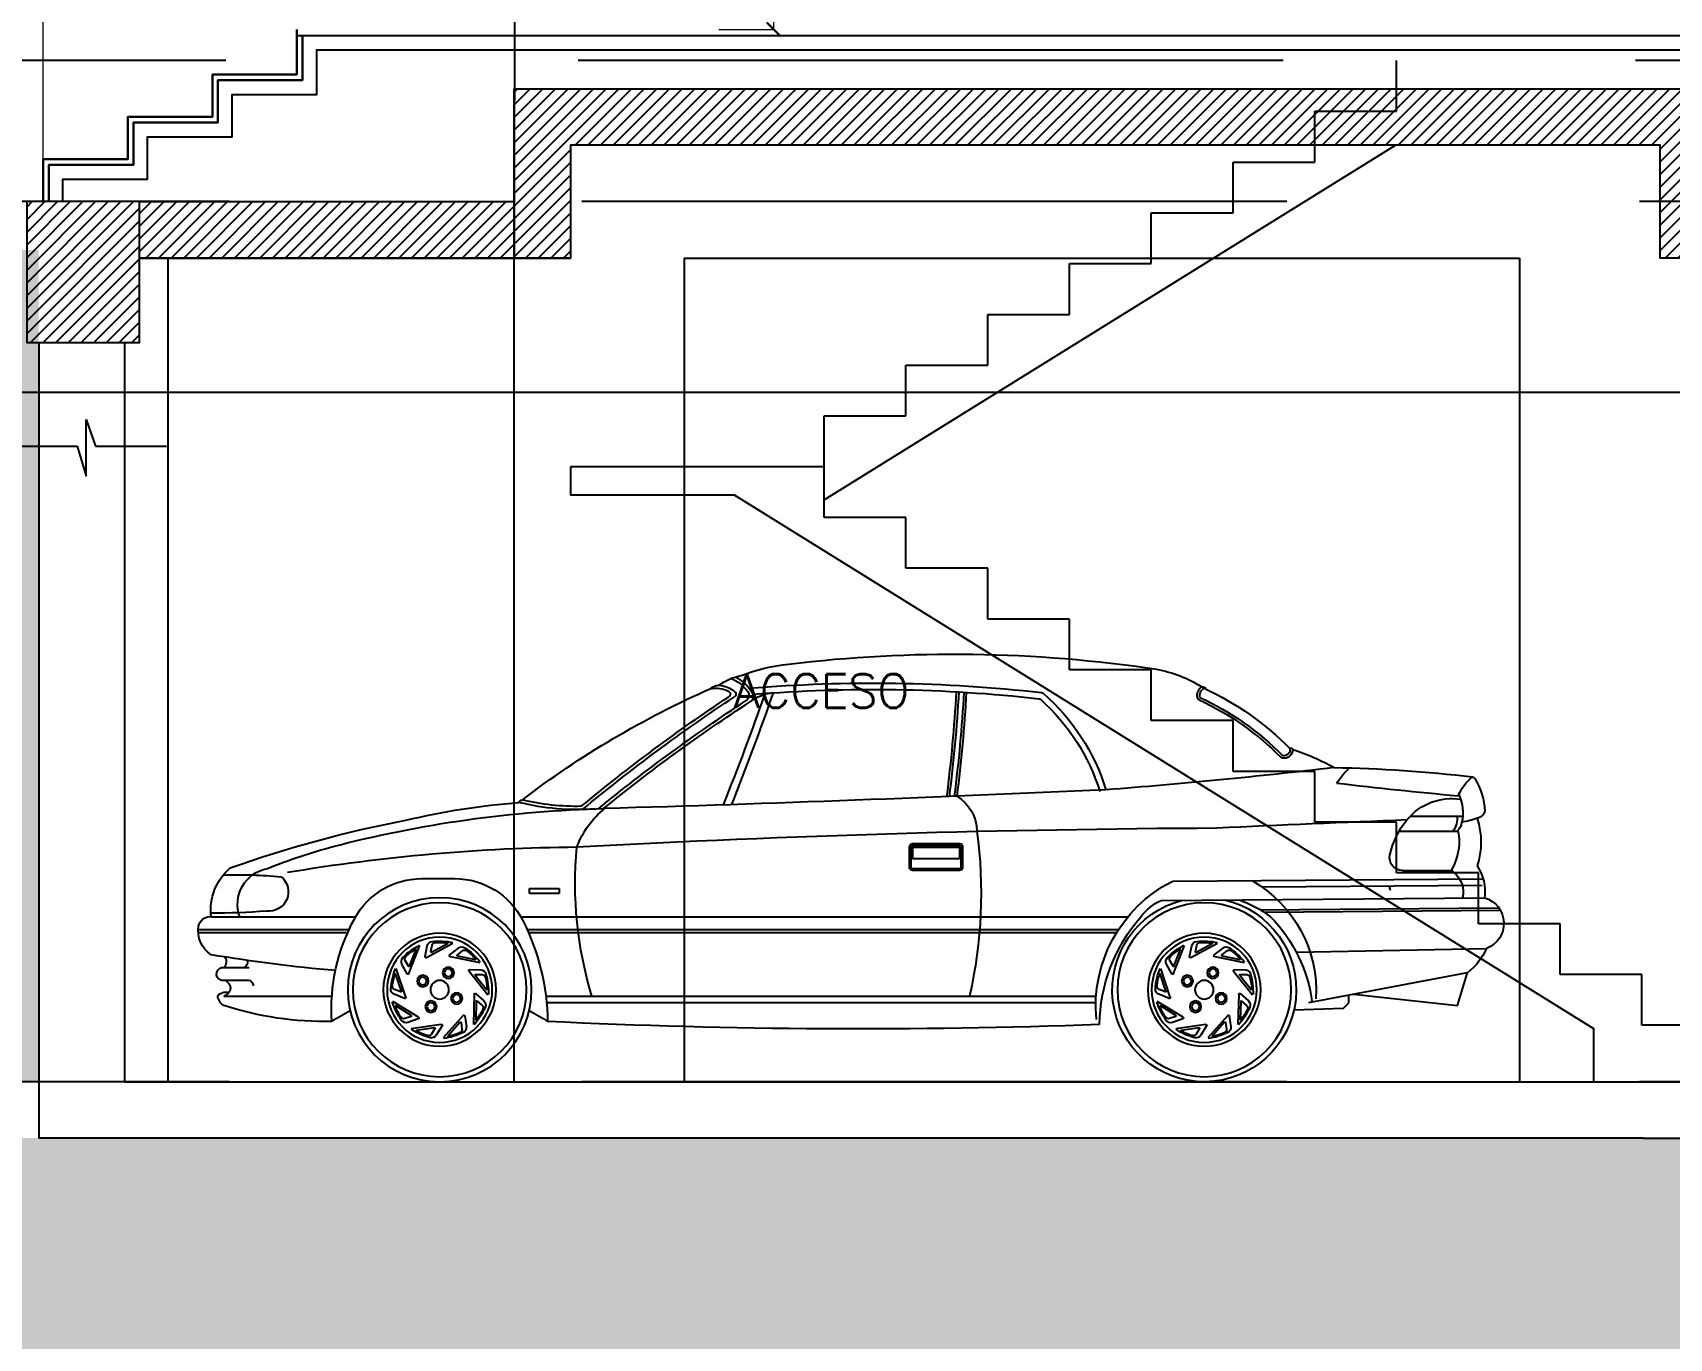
# Model space of a CAD drawing. Header units: metres. Extents: x 126 to 596, y -539 to -70.
# Drawn here: x 293.96 to 299.77, y -401.12 to -396.5 of the extents above; entities that cross this region are included whole.
import ezdxf
from ezdxf import colors
from ezdxf.entities.mleader import LeaderData, LeaderLine
from ezdxf.math import Vec2, Vec3

# ---------------------------------------------------------------- set-up
doc = ezdxf.new("R2010")
doc.units = ezdxf.units.M
doc.header["$LTSCALE"] = 10
for name, pattern in [('CENTRO', [2, 1.25, -0.25, 0.25, -0.25]), ('DASHED', [0.75, 0.5, -0.25]), ('HIDDEN', [0.375, 0.25, -0.125])]:
    doc.linetypes.add(name, pattern=pattern)
for name, color, linetype in [('-SAN 8', 8, 'CENTRO'), ('02', 2, 'Continuous'), ('A-Aberturas', 2, 'Continuous'), ('A-Pisos', 1, 'Continuous'), ('A-Referencias', 2, 'Continuous'), ('Dr Ejes en bloque', 4, 'Continuous'), ('PISO', 251, 'Continuous'), ('SectionCutEdges', 5, 'Continuous'), ('TCOTA', 1, 'Continuous'), ('Texto', 3, 'Continuous')]:
    doc.layers.add(name, color=color, linetype=linetype)
doc.layers.add('BORDE_HORMIGON', color=2, linetype='Continuous', lineweight=0)
doc.styles.add('1-100', font='arial.ttf', dxfattribs={"height": 0.15})
doc.styles.add('1-50', font='arial.ttf', dxfattribs={"width": 1.1, "height": 0.075})
doc.styles.add('T12', font='romans.shx', dxfattribs={"height": 0.12})
doc.dimstyles.new('1-50', dxfattribs={"dimscale": 0, "dimtxt": 0.075, "dimasz": 0.05, "dimexe": 0, "dimexo": 0.025, "dimgap": 0.02, "dimtad": 1, "dimzin": 4, "dimdsep": 46, "dimtxsty": '1-50', "dimblk": 'ARCHTICK', "dimcen": 0.09, "dimclrd": 256, "dimclre": 8, "dimclrt": 2, "dimadec": 0, "dimazin": 3, "dimtfac": 1, "dimtofl": 0, "dimtmove": 2, "dimatfit": 3, "dimldrblk": 'OPEN90', "dimfxl": 1, "dimtolj": 1, "dimtzin": 0, "dimlwd": 18, "dimlwe": 18, "dimarcsym": 0})

# ---------------------------------------------------------------- blocks, each defined once
blk = doc.blocks.new('_Open90')
at = {"color": 0, "linetype": 'ByBlock', "lineweight": -2}
for p, q in [((0, 0), (-1, 0)), ((-0.5, 0.5), (0, 0)), ((0, 0), (-0.5, -0.5))]:
    blk.add_line(p, q, dxfattribs=at)
blk = doc.blocks.new('niveles')
at = {"layer": 'PISO', "linetype": 'HIDDEN'}
for p, q in [((572.152, -297.7136), (533.4553, -297.7136)), ((572.1651, -298.2136), (533.4553, -298.2136)), ((572.1651, -301.3336), (533.4553, -301.3336))]:
    blk.add_line(p, q, dxfattribs=at)
blk = doc.blocks.new('_ArchTick')
at = {"color": 0, "linetype": 'ByBlock', "const_width": 0.15}
blk.add_lwpolyline([(-0.5, -0.5), (0.5, 0.5)], dxfattribs=at)
blk = doc.blocks.new('*D80')
at = {"layer": 'Defpoints', "color": 0, "transparency": 16777216}
for p in [(296.3722, -394.3863, 0), (296.5919, -394.3863), (296.3722, -396.4848, 0)]:
    blk.add_point(p, dxfattribs=at)
at = {"layer": 'TCOTA', "color": 8, "lineweight": 18, "transparency": 16777216}
for p, q in [((296.3972, -394.3863), (296.5919, -394.3863)), ((296.3972, -396.4848), (296.5919, -396.4848))]:
    blk.add_line(p, q, dxfattribs=at)
at = {"layer": 'TCOTA', "lineweight": 18, "transparency": 16777216}
blk.add_line((296.5919, -396.4848), (296.5919, -394.3863), dxfattribs=at)
at = {"layer": 'TCOTA', "lineweight": 18, "transparency": 16777216, "xscale": 0.05, "yscale": 0.05, "zscale": 0.05}
for p, rotation in [((296.5919, -394.3863), 90), ((296.5919, -396.4848), 270)]:
    blk.add_blockref('_ArchTick', p, dxfattribs=dict(at, rotation=rotation))
at = {"layer": 'TCOTA', "color": 2, "transparency": 16777216, "insert": (296.5336, -395.4355), "char_height": 0.075, "attachment_point": 5, "rotation": 90, "style": '1-50'}
blk.add_mtext('\\A1;2.10', dxfattribs=at)
blk = doc.blocks.new('*D79')
at = {"layer": 'Defpoints', "color": 0, "transparency": 16777216}
for p in [(293.7236, -394.0955), (293.9922, -394.0955, 0), (293.808, -397.0948, 0)]:
    blk.add_point(p, dxfattribs=at)
at = {"layer": 'TCOTA', "color": 8, "lineweight": 18, "transparency": 16777216}
for p, q in [((293.9672, -394.0955), (293.7236, -394.0955)), ((293.783, -397.0948), (293.7236, -397.0948))]:
    blk.add_line(p, q, dxfattribs=at)
at = {"layer": 'TCOTA', "lineweight": 18, "transparency": 16777216}
blk.add_line((293.7236, -397.0948), (293.7236, -394.0955), dxfattribs=at)
at = {"layer": 'TCOTA', "lineweight": 18, "transparency": 16777216, "xscale": 0.05, "yscale": 0.05, "zscale": 0.05}
for p, rotation in [((293.7236, -394.0955), 90), ((293.7236, -397.0948), 270)]:
    blk.add_blockref('_ArchTick', p, dxfattribs=dict(at, rotation=rotation))
at = {"layer": 'TCOTA', "color": 2, "transparency": 16777216, "insert": (293.6653, -395.5952), "char_height": 0.075, "attachment_point": 5, "rotation": 90, "style": '1-50'}
blk.add_mtext('\\A1;3.00', dxfattribs=at)
blk = doc.blocks.new('Cabrioc')
for p, q in [((-2.0187, 0.9228), (-2.2036, 0.9228)), ((-1.9789, 0.8694), (-2.1896, 0.8694)), ((-0.4313, 0.8147), (-0.4313, 0.7412)), ((-0.4246, 0.8147), (-0.4246, 0.7412)), ((-0.2537, 0.8259), (-0.4201, 0.8259)), ((-0.2537, 0.8192), (-0.4201, 0.8192)), ((-0.2492, 0.7412), (-0.2492, 0.8147)), ((-0.2425, 0.7412), (-0.2425, 0.8147)), ((-0.2537, 0.8124), (-0.4201, 0.8124)), ((-0.4201, 0.8124), (-0.4201, 0.7726)), ((-0.2537, 0.7726), (-0.4201, 0.7726)), ((-0.2537, 0.8124), (-0.2537, 0.7726)), ((-1.1771, 0.6919), (-2.2733, 0.7013)), ((-1.9905, 0.7306), (-2.1671, 0.7306)), ((-0.4201, 0.7367), (-0.2537, 0.7367)), ((-0.4201, 0.73), (-0.2537, 0.73)), ((1.4876, 0.7014), (1.3694, 0.7014)), ((-1.493, 0.6721), (-2.2735, 0.6788)), ((1.1047, 0.6661), (0.9999, 0.6661)), ((0.9999, 0.6661), (0.9999, 0.6488)), ((0.9999, 0.6488), (1.1047, 0.6488)), ((1.1047, 0.6488), (1.1047, 0.6661)), ((-1.5009, 0.5821), (-2.338, 0.5894)), ((-1.4868, 0.591), (-2.3323, 0.5983)), ((-1.1348, 0.624), (-2.2825, 0.6339)), ((1.1356, 0.5664), (-1.0178, 0.5664)), ((2.2333, 0.5664), (1.7214, 0.5664)), ((-1.2409, 0.4215), (-1.3349, 0.4727)), ((-1.2594, 0.4404), (-1.3158, 0.4712)), ((-1.2566, 0.4425), (-1.2613, 0.4656)), ((1.1132, 0.5214), (-0.9846, 0.5214)), ((1.1083, 0.5101), (-0.9774, 0.5101)), ((1.4704, 0.4215), (1.3764, 0.4727)), ((1.4518, 0.4404), (1.3955, 0.4712)), ((1.4547, 0.4425), (1.4499, 0.4656)), ((2.2783, 0.5214), (1.7444, 0.5214)), ((2.2783, 0.5101), (1.7495, 0.5101)), ((-1.6142, 0.4409), (-2.2892, 0.4539)), ((-1.3251, 0.4251), (-1.43, 0.404)), ((-1.3514, 0.4277), (-1.4144, 0.415)), ((-1.3506, 0.4312), (-1.3691, 0.4458)), ((-1.3237, 0.4308), (-1.3545, 0.4552)), ((-1.2362, 0.425), (-1.2441, 0.4634)), ((-1.1787, 0.3646), (-1.2178, 0.4642)), ((-1.1807, 0.391), (-1.2042, 0.4508)), ((-1.1772, 0.3908), (-1.166, 0.4115)), ((1.3862, 0.4251), (1.2812, 0.404)), ((1.3598, 0.4277), (1.2968, 0.415)), ((1.3606, 0.4312), (1.3422, 0.4458)), ((1.3875, 0.4308), (1.3567, 0.4552)), ((1.4751, 0.425), (1.4672, 0.4634)), ((1.5325, 0.3646), (1.4935, 0.4642)), ((1.5305, 0.391), (1.5071, 0.4508)), ((1.534, 0.3908), (1.5452, 0.4115)), ((-1.6592, 0.2626), (-2.2217, 0.3681)), ((-2.1857, 0.2514), (-2.2217, 0.3681)), ((-1.3919, 0.3738), (-1.4587, 0.2901)), ((-1.4138, 0.3588), (-1.4539, 0.3086)), ((-1.4154, 0.362), (-1.4389, 0.3613)), ((-1.3945, 0.379), (-1.4338, 0.3779)), ((-1.1729, 0.3642), (-1.1542, 0.3988)), ((-1.1677, 0.281), (-1.1335, 0.3825)), ((-1.1523, 0.3025), (-1.1318, 0.3634)), ((1.3193, 0.3738), (1.2525, 0.2901)), ((1.2975, 0.3588), (1.2574, 0.3086)), ((1.2959, 0.362), (1.2723, 0.3613)), ((1.3167, 0.379), (1.2775, 0.3779)), ((1.5384, 0.3642), (1.557, 0.3988)), ((1.5436, 0.281), (1.5777, 0.3825)), ((1.559, 0.3025), (1.5795, 0.3634)), ((2.1883, 0.3864), (2.0985, 0.3864)), ((-1.8167, 0.2922), (-2.1857, 0.2514)), ((-1.4155, 0.2938), (-1.4449, 0.2677)), ((-1.4101, 0.2915), (-1.4075, 0.1845)), ((-1.1634, 0.277), (-1.1269, 0.2915)), ((-1.1497, 0.3001), (-1.1278, 0.3088)), ((1.2957, 0.2938), (1.2664, 0.2677)), ((1.3011, 0.2915), (1.3037, 0.1845)), ((1.5478, 0.277), (1.5843, 0.2915)), ((1.5616, 0.3001), (1.5835, 0.3088)), ((2.1883, 0.3414), (2.0983, 0.3414)), ((2.1883, 0.2986), (2.1688, 0.2986)), ((-1.8007, 0.28), (-1.8007, 0.2893)), ((-1.8007, 0.2614), (-1.8007, 0.28)), ((-1.782, 0.2428), (-1.8007, 0.2614)), ((-1.6073, 0.2358), (-1.782, 0.2428)), ((-1.4205, 0.2674), (-1.4381, 0.2517)), ((-1.4173, 0.266), (-1.4157, 0.2018)), ((-1.2129, 0.2099), (-1.1216, 0.2657)), ((-1.1873, 0.2165), (-1.1325, 0.25)), ((1.0469, 0.2851), (-0.9046, 0.2851)), ((1.0444, 0.2626), (-0.9035, 0.2626)), ((1.2907, 0.2674), (1.2731, 0.2517)), ((1.294, 0.266), (1.2956, 0.2018)), ((1.4983, 0.2099), (1.5897, 0.2657)), ((1.524, 0.2165), (1.5788, 0.25)), ((2.1888, 0.2851), (1.8054, 0.2851)), ((-1.3768, 0.2151), (-1.3825, 0.1762)), ((-1.3712, 0.2168), (-1.3004, 0.1365)), ((-1.3636, 0.1916), (-1.3671, 0.1683)), ((-1.3603, 0.1926), (-1.3178, 0.1445)), ((-1.2965, 0.1796), (-1.2759, 0.1462)), ((-1.2933, 0.1846), (-1.1874, 0.1685)), ((-1.2123, 0.2041), (-1.175, 0.1917)), ((-1.1869, 0.213), (-1.1645, 0.2056)), ((1.3344, 0.2151), (1.3287, 0.1762)), ((1.3401, 0.2168), (1.4109, 0.1365)), ((1.3476, 0.1916), (1.3442, 0.1683)), ((1.351, 0.1926), (1.3935, 0.1445)), ((1.4147, 0.1796), (1.4353, 0.1462)), ((1.418, 0.1846), (1.5238, 0.1685)), ((1.499, 0.2041), (1.5363, 0.1917)), ((1.5244, 0.213), (1.5467, 0.2056)), ((-1.2714, 0.1701), (-1.259, 0.1501)), ((-1.2694, 0.1731), (-1.2059, 0.1635)), ((1.4399, 0.1701), (1.4522, 0.1501)), ((1.4418, 0.1731), (1.5053, 0.1635))]:
    blk.add_line(p, q)
for centre, radius in [((-1.288, 0.3076), 0.3082), ((1.4233, 0.3076), 0.3262), ((1.4233, 0.3076), 0.3082), ((-1.288, 0.3076), 0.2002), ((-1.288, 0.3076), 0.1867), ((1.4233, 0.3076), 0.2002), ((1.4233, 0.3076), 0.1867), ((-1.3188, 0.3677), 0.0203), ((-1.3188, 0.3677), 0.0135), ((-1.2279, 0.3384), 0.0203), ((-1.2279, 0.3384), 0.0135), ((1.3925, 0.3677), 0.0203), ((1.3925, 0.3677), 0.0135), ((1.4833, 0.3384), 0.0203), ((1.4833, 0.3384), 0.0135), ((-1.3481, 0.2768), 0.0203), ((-1.3481, 0.2768), 0.0135), ((-1.288, 0.3076), 0.033), ((1.3632, 0.2768), 0.0203), ((1.3632, 0.2768), 0.0135), ((1.4233, 0.3076), 0.033), ((-1.2572, 0.2476), 0.0203), ((-1.2572, 0.2476), 0.0135), ((1.4541, 0.2476), 0.0203), ((1.4541, 0.2476), 0.0135)]:
    blk.add_circle(centre, radius)
for centre, radius, start, end in [((-0.4004, -3.3596), 4.857, 83.06887, 98.5116), ((0.1219, 0.8238), 0.6413, 68.728, 84.28053), ((-1.0292, 0.974), 0.4784, 100.85104, 121.5539), ((-0.1144, -3.902), 5.2967, 85.23225, 96.46505), ((0.443, 1.2837), 0.1494, 117.31468, 149.55919), ((0.443, 1.2837), 0.1381, 112.6905, 144.24338), ((0.3158, 1.2224), 0.2027, 54.60199, 79.00083), ((-0.8504, 0.4318), 1.041, 114.85801, 135.41037), ((-0.8504, 0.4318), 1.005, 114.85801, 135.41037), ((-0.8504, 0.4318), 0.996, 114.92333, 135.37013), ((-1.2822, 1.3696), 0.0124, 77.47805, 161.16908), ((-1.302, 1.35), 0.0299, 347.7909, 61.92513), ((-1.302, 1.35), 0.0389, 350.07956, 54.58326), ((-1.2748, 1.3453), 0.0112, 294.92333, 350.07956), ((-0.2274, 0.7968), 0.745, 131.07937, 162.85416), ((-0.2274, 0.7968), 0.7225, 131.58342, 162.85416), ((-0.7095, 1.3499), 0.0112, 96.46505, 131.07937), ((-0.7009, 1.3304), 0.009, 96.39592, 131.58342), ((-0.1144, -3.902), 5.2742, 85.36047, 96.39592), ((4.7279, 1.6498), 5.1802, 183.18603, 187.27983), ((4.7279, 1.6498), 5.1712, 183.18603, 187.29673), ((4.7279, 1.6498), 5.1532, 183.18603, 187.3307), ((4.7279, 1.6498), 5.1442, 183.18603, 187.34775), ((8.718, 4.2984), 8.9719, 199.11633, 201.81923), ((0.2308, 1.216), 0.1443, 51.06717, 82.1073), ((8.718, 4.2984), 8.9449, 199.19025, 201.89522), ((0.3337, 1.348), 0.0225, 149.55919, 236.92766), ((0.3492, 1.3513), 0.0225, 144.24338, 236.82354), ((0.3837, 1.3555), 0.0112, 129.55177, 236.57828), ((0.443, 1.2837), 0.1044, 95.37061, 129.55177), ((-3.0366, -3.8274), 6.1985, 50.36982, 56.57828), ((0.4039, 1.3556), 0.0112, 118.53197, 236.42371), ((-3.0366, -3.8274), 6.2098, 50.40592, 56.42371), ((0.443, 1.2837), 0.0931, 77.44662, 118.53197), ((0.4267, 1.3341), 0.0539, 49.21574, 83.02879), ((-0.8455, -1.6013), 3.251, 52.56595, 66.29824), ((-3.0366, -3.8274), 6.1535, 50.92485, 56.92766), ((-3.0366, -3.8274), 6.1648, 50.78917, 56.82354), ((-1.5957, 1.1588), 0.0055, 44.42912, 170.59491), ((-1.5704, 1.1586), 0.0217, 169.34911, 281.47164), ((-1.351, 0.3835), 0.8154, 107.85667, 119.22982), ((-1.5704, 1.1586), 0.0307, 178.02472, 279.50005), ((-1.5672, 1.1394), 0.0112, 279.50005, 315.37013), ((-2.0579, 0.936), 0.2246, 147.43468, 178.97552), ((-2.2377, 1.0508), 0.0112, 96.82811, 147.43468), ((-1.6737, -3.659), 4.7547, 90.90976, 96.82811), ((-2.3496, 0.9259), 0.1753, 22.79672, 50.89492), ((-1.9529, 0.9258), 0.2251, 30.15651, 48.33491), ((0.5074, 20.1008), 19.1391, 263.22879, 265.66526), ((-2.0579, 0.936), 0.1472, 154.34039, 194.15636), ((-3.6895, 17.4083), 16.4829, 275.22675, 276.7288), ((3.8279, 104.5147), 103.608, 267.362797, 268.346466), ((-0.3339, 0.8667), 0.148, 121.14043, 179.02399), ((-2.2712, 0.9398), 0.0112, 178.97552, 205.073), ((-2.2492, 0.9501), 0.0355, 205.073, 258.45127), ((-2.1647, 0.7834), 0.2019, 39.05616, 99.34027), ((0.7416, -3.25), 4.2009, 75.32574, 88.6813), ((0.6389, 0.7023), 0.3178, 20.55561, 51.14831), ((0.9379, 1.7894), 0.8431, 265.51724, 284.01005), ((0.9379, 1.7894), 0.8318, 268.84731, 283.39259), ((1.1299, 0.9675), 0.0127, 17.92338, 86.95433), ((0.9316, -1.6896), 2.6693, 76.74028, 85.47805), ((-1.9997, 0.8308), 0.2694, 161.74607, 198.25393), ((-2.161, 1.187), 0.288, 250.66144, 261.99445), ((-2.1513, 0.9052), 0.0496, 185.96476, 223.34881), ((-1.9997, 0.8308), 0.192, 167.87026, 208.64232), ((-2.1054, 0.9167), 0.0797, 173.94548, 216.3362), ((-5.0174, -76.3399), 77.3091, 87.26837, 87.769101), ((-2.225, 0.7266), 0.2845, 11.81262, 40.29898), ((-1.5633, -45.0475), 45.9294, 86.88005, 89.71269), ((0.7518, -3.2377), 4.2212, 70.42917, 79.18536), ((1.1476, 0.6503), 1.6442, 172.34929, 192.83304), ((-0.4201, 0.8147), 0.0112, 90, 180), ((-0.4201, 0.8147), 0.0045, 90, 180), ((-0.2537, 0.8147), 0.0112, 0, 90), ((-0.2537, 0.8147), 0.0045, 0, 90), ((-0.4174, 0.6831), 1.3602, 342.98802, 5.51875), ((0.8809, -5.7225), 6.5366, 80.46867, 89.51277), ((1.3468, -0.9316), 1.8048, 67.60726, 75.4738), ((-1.9905, 0.7756), 0.045, 270, 11.81262), ((-2.1178, 0.6539), 0.1658, 146.08954, 186.91899), ((-2.1178, 0.6539), 0.0884, 127.12573, 193.5067), ((-2.178, 0.7333), 0.0112, 307.12573, 28.64232), ((-0.4201, 0.7412), 0.0112, 180, 270), ((-0.4201, 0.7412), 0.0045, 180, 270), ((-0.2537, 0.7412), 0.0045, 270, 0), ((-0.2537, 0.7412), 0.0112, 270, 0), ((1.3694, 0.4314), 0.27, 90, 153.25586), ((1.4876, 0.4314), 0.27, 28.60975, 90), ((2.0287, 0.6545), 0.0687, 128.65773, 277.17512), ((2.1304, -0.7994), 1.5145, 87.70805, 95.47902), ((2.011, 0.6105), 0.1288, 339.98769, 79.56685), ((2.0385, 0.5903), 0.1962, 353.00409, 49.56872), ((-2.225, 0.7266), 0.2845, 346.34859, 349.75272), ((-1.2327, 0.3024), 0.4521, 119.92136, 183.39672), ((-1.1772, 0.6806), 0.0112, 62.64047, 89.50604), ((-1.4005, 0.249), 0.4972, 354.61477, 62.64047), ((-2.2551, 0.5427), 0.0952, 106.74465, 248.96018), ((-1.288, 0.3076), 0.3262, 102.67978, 76.3323), ((-1.2732, 0.235), 0.4152, 109.48638, 127.03941), ((-1.2239, 0.4393), 0.2051, 38.28889, 64.22634), ((2.208, 2.681), 2.1016, 265.34043, 270.72089), ((-1.1409, 0.1936), 0.5341, 135.72999, 172.57235), ((-1.5111, 0.1758), 0.5945, 0.77732, 41.07169), ((1.8595, 0.1844), 0.8188, 153.25586, 179.25077), ((1.1318, 0.2373), 0.6753, 356.4204, 28.60975), ((2.2387, 0.5267), 0.04, 8.52035, 97.73985), ((2.1777, 0.5167), 0.1019, 303.09007, 9.58693), ((-1.2855, 0.2338), 0.2462, 84.34415, 101.48811), ((-1.3154, 0.4718), 0.000778, 101.48811, 241.39898), ((-1.2862, 0.3278), 0.1477, 84.34415, 101.48811), ((-1.2727, 0.4632), 0.0117, 11.62645, 84.34415), ((-1.2631, 0.4595), 0.0194, 11.62645, 84.34415), ((-1.3335, 0.2495), 0.2462, 44.34415, 61.48811), ((1.4258, 0.2338), 0.2462, 84.34415, 101.48811), ((1.3958, 0.4718), 0.000778, 101.48811, 241.39898), ((1.4251, 0.3278), 0.1477, 84.34415, 101.48811), ((1.4385, 0.4632), 0.0117, 11.62645, 84.34415), ((1.4481, 0.4595), 0.0194, 11.62645, 84.34415), ((1.3777, 0.2495), 0.2462, 44.34415, 61.48811), ((-2.0783, 0.5504), 0.232, 204.59068, 231.80669), ((-1.2386, 0.2527), 0.2462, 124.34415, 141.48811), ((-1.4146, 0.4158), 0.000778, 141.48811, 281.39898), ((-1.2996, 0.3243), 0.1477, 124.34415, 141.48811), ((-1.3763, 0.4366), 0.0117, 51.62645, 124.34415), ((-1.3666, 0.44), 0.0194, 51.62645, 124.34415), ((-1.3518, 0.4296), 0.00194, 281.39898, 51.62645), ((-1.3257, 0.4283), 0.00324, 281.39898, 51.62645), ((-1.2585, 0.4421), 0.00194, 241.39898, 11.62645), ((-1.2393, 0.4243), 0.00324, 241.39898, 11.62645), ((-1.2034, 0.4511), 0.000778, 61.48811, 201.39898), ((-1.2736, 0.3219), 0.1477, 44.34415, 61.48811), ((-1.1763, 0.417), 0.0117, 331.62645, 44.34415), ((-1.1713, 0.408), 0.0194, 331.62645, 44.34415), ((1.4726, 0.2527), 0.2462, 124.34415, 141.48811), ((1.2967, 0.4158), 0.000778, 141.48811, 281.39898), ((1.4117, 0.3243), 0.1477, 124.34415, 141.48811), ((1.3349, 0.4366), 0.0117, 51.62645, 124.34415), ((1.3447, 0.44), 0.0194, 51.62645, 124.34415), ((1.3594, 0.4296), 0.00194, 281.39898, 51.62645), ((1.3855, 0.4283), 0.00324, 281.39898, 51.62645), ((1.4528, 0.4421), 0.00194, 241.39898, 11.62645), ((1.4719, 0.4243), 0.00324, 241.39898, 11.62645), ((1.5078, 0.4511), 0.000778, 61.48811, 201.39898), ((1.4376, 0.3219), 0.1477, 44.34415, 61.48811), ((1.535, 0.417), 0.0117, 331.62645, 44.34415), ((1.5399, 0.408), 0.0194, 331.62645, 44.34415), ((1.2536, 6.3493), 5.9984, 275.15783, 279.39958), ((2.1242, 0.4042), 0.0194, 157.06895, 247.01167), ((2.2108, 0.4073), 0.0307, 148.08544, 222.91057), ((-1.2149, 0.2973), 0.2462, 164.34415, 181.48811), ((-1.3075, 0.3129), 0.1477, 164.34415, 181.48811), ((-1.4332, 0.3585), 0.0194, 91.62645, 164.34415), ((-1.4386, 0.3497), 0.0117, 91.62645, 164.34415), ((-1.4153, 0.36), 0.00194, 321.39898, 91.62645), ((-1.3945, 0.3758), 0.00324, 321.39898, 91.62645), ((-1.1789, 0.3917), 0.00194, 201.39898, 331.62645), ((-1.1757, 0.3658), 0.00324, 201.39898, 331.62645), ((-1.131, 0.3632), 0.000778, 21.48811, 161.39898), ((-1.3602, 0.2924), 0.2462, 4.34415, 21.48811), ((-1.2678, 0.3093), 0.1477, 4.34415, 21.48811), ((1.4964, 0.2973), 0.2462, 164.34415, 181.48811), ((1.4037, 0.3129), 0.1477, 164.34415, 181.48811), ((1.278, 0.3585), 0.0194, 91.62645, 164.34415), ((1.2727, 0.3497), 0.0117, 91.62645, 164.34415), ((1.2959, 0.36), 0.00194, 321.39898, 91.62645), ((1.3168, 0.3758), 0.00324, 321.39898, 91.62645), ((1.5323, 0.3917), 0.00194, 201.39898, 331.62645), ((1.5355, 0.3658), 0.00324, 201.39898, 331.62645), ((1.5802, 0.3632), 0.000778, 21.48811, 161.39898), ((1.351, 0.2924), 0.2462, 4.34415, 21.48811), ((1.4435, 0.3093), 0.1477, 4.34415, 21.48811), ((2.1913, 0.3632), 0.0234, 291.45173, 97.39691), ((-1.4545, 0.3091), 0.000778, 181.48811, 321.39898), ((-1.4134, 0.2914), 0.00324, 1.39898, 131.62645), ((-1.1504, 0.3019), 0.00194, 161.39898, 291.62645), ((-1.1321, 0.3196), 0.0117, 291.62645, 4.34415), ((-1.1341, 0.3095), 0.0194, 291.62645, 4.34415), ((1.2568, 0.3091), 0.000778, 181.48811, 321.39898), ((1.2979, 0.2914), 0.00324, 1.39898, 131.62645), ((1.5608, 0.3019), 0.00194, 161.39898, 291.62645), ((1.5792, 0.3196), 0.0117, 291.62645, 4.34415), ((1.5772, 0.3095), 0.0194, 291.62645, 4.34415), ((2.1129, 0.3147), 0.0304, 118.83361, 166.63856), ((2.1943, 0.3133), 0.0287, 78.90137, 258.90137), ((2.1838, 0.2661), 0.0329, 35.50322, 82.15555), ((-1.4319, 0.2532), 0.0194, 131.62645, 204.34415), ((-1.2253, 0.3467), 0.2462, 204.34415, 221.48811), ((-1.4304, 0.243), 0.0117, 131.62645, 204.34415), ((-1.3064, 0.2991), 0.1477, 204.34415, 221.48811), ((-1.4192, 0.2659), 0.00194, 1.39898, 131.62645), ((-1.1646, 0.28), 0.00324, 161.39898, 291.62645), ((-1.3532, 0.3424), 0.2462, 324.34415, 341.48811), ((-1.2714, 0.296), 0.1477, 324.34415, 341.48811), ((-1.132, 0.2493), 0.000778, 341.48811, 121.39898), ((1.4233, -0.3661), 0.6792, 117.90547, 124.27686), ((1.2793, 0.2532), 0.0194, 131.62645, 204.34415), ((1.4859, 0.3467), 0.2462, 204.34415, 221.48811), ((1.2809, 0.243), 0.0117, 131.62645, 204.34415), ((1.4049, 0.2991), 0.1477, 204.34415, 221.48811), ((1.292, 0.2659), 0.00194, 1.39898, 131.62645), ((1.5466, 0.28), 0.00324, 161.39898, 291.62645), ((1.3581, 0.3424), 0.2462, 324.34415, 341.48811), ((1.4398, 0.296), 0.1477, 324.34415, 341.48811), ((1.5792, 0.2493), 0.000778, 341.48811, 121.39898), ((1.4233, -0.3661), 0.6792, 55.72314, 62.09453), ((1.8314, 1.3496), 1.1547, 268.72902, 288.00275), ((2.1638, 0.2918), 0.0472, 301.24891, 351.93654), ((-1.4165, 0.2018), 0.000778, 221.48811, 1.39898), ((-1.3633, 0.1734), 0.0194, 171.62645, 244.34415), ((-1.3736, 0.2146), 0.00324, 41.39898, 171.62645), ((-1.3617, 0.1913), 0.00194, 41.39898, 171.62645), ((-1.2938, 0.1813), 0.00324, 81.39898, 211.62645), ((-1.2112, 0.2072), 0.00324, 121.39898, 251.62645), ((-1.1863, 0.2148), 0.00194, 121.39898, 251.62645), ((-1.1689, 0.2102), 0.0194, 251.62645, 324.34415), ((-1.1608, 0.2166), 0.0117, 251.62645, 324.34415), ((-0.0707, 23.2876), 23.1192, 267.9029, 272.75566), ((1.2948, 0.2018), 0.000778, 221.48811, 1.39898), ((1.348, 0.1734), 0.0194, 171.62645, 244.34415), ((1.3377, 0.2146), 0.00324, 41.39898, 171.62645), ((1.3495, 0.1913), 0.00194, 41.39898, 171.62645), ((1.4175, 0.1813), 0.00324, 81.39898, 211.62645), ((1.5, 0.2072), 0.00324, 121.39898, 251.62645), ((1.525, 0.2148), 0.00194, 121.39898, 251.62645), ((1.5424, 0.2102), 0.0194, 251.62645, 324.34415), ((1.5504, 0.2166), 0.0117, 251.62645, 324.34415), ((-1.2651, 0.3778), 0.2462, 244.34415, 261.48811), ((-1.3555, 0.1666), 0.0117, 171.62645, 244.34415), ((-1.2966, 0.2893), 0.1477, 244.34415, 261.48811), ((-1.3184, 0.1439), 0.000778, 261.48811, 41.39898), ((-1.2594, 0.1564), 0.0194, 211.62645, 284.34415), ((-1.2697, 0.1712), 0.00194, 81.39898, 211.62645), ((-1.2491, 0.1562), 0.0117, 211.62645, 284.34415), ((-1.3156, 0.3761), 0.2462, 284.34415, 301.48811), ((-1.2828, 0.288), 0.1477, 284.34415, 301.48811), ((-1.206, 0.1627), 0.000778, 301.48811, 81.39898), ((1.4462, 0.3778), 0.2462, 244.34415, 261.48811), ((1.3557, 0.1666), 0.0117, 171.62645, 244.34415), ((1.4146, 0.2893), 0.1477, 244.34415, 261.48811), ((1.3929, 0.1439), 0.000778, 261.48811, 41.39898), ((1.4519, 0.1564), 0.0194, 211.62645, 284.34415), ((1.4415, 0.1712), 0.00194, 81.39898, 211.62645), ((1.4622, 0.1562), 0.0117, 211.62645, 284.34415), ((1.3957, 0.3761), 0.2462, 284.34415, 301.48811), ((1.4285, 0.288), 0.1477, 284.34415, 301.48811), ((1.5052, 0.1627), 0.000778, 301.48811, 81.39898)]:
    blk.add_arc(centre, radius, start, end)

msp = doc.modelspace()

# ---------------------------------------------------------------- hatches: boundary and pattern name
at = {"layer": '-SAN 8', "transparency": 33554508}
h = msp.add_hatch(dxfattribs=at)
h.set_pattern_fill('AR-PARQ1', color=256, scale=0.0015, angle=45, style=0)
h.paths.add_polyline_path([(314.3505, -403.2148), (314.3505, -400.2148), (309.6776, -400.2148), (309.6776, -400.8165), (309.2535, -400.4148), (299.799, -400.4148), (294.2886, -400.4148), (294.0537, -400.4148), (293.9886, -400.4148), (293.8192, -400.4148), (293.8192, -400.2148), (289.459, -400.2148), (289.459, -403.2148)])
h.paths.add_polyline_path([(293.9848, -397.2665), (289.459, -397.2665), (289.459, -400.2148), (293.9848, -400.2148)])
h.paths.add_polyline_path([(309.6776, -399.6765), (309.6776, -399.8765), (309.6776, -400.2148), (314.3505, -400.2148), (314.3505, -397.2665), (309.6776, -397.2665)])
h = msp.add_hatch()
h.set_pattern_fill('ANSI31', color=1, scale=0.01, angle=180, style=0)
h.paths.add_polyline_path([(295.6707, -396.6948), (295.6707, -397.2948), (295.8707, -397.2948), (295.8707, -396.8948), (299.7343, -396.8948), (299.7343, -397.2948), (299.9343, -397.2948), (299.9343, -396.8948), (303.9313, -396.8948), (303.9313, -396.6948)])
h.paths.add_polyline_path([(309.7225, -396.8948), (309.7225, -396.6948), (303.9347, -396.6948), (303.9347, -396.8948), (304.4201, -396.8948), (305.6711, -396.8948), (305.6711, -397.2948), (305.8711, -397.2948), (305.8711, -396.8948)])
h = msp.add_hatch()
h.set_pattern_fill('ANSI31', color=1, scale=0.01, angle=180, style=0)
h.set_pattern_definition([(45, (309.05103, -409.08135), (-0.02245064, 0.02245064), [])])
h.paths.add_polyline_path([(294.2927, -397.0948), (294.2927, -397.5948), (294.1427, -397.5948), (294.1427, -397.0948)])
h.paths.add_polyline_path([(293.9927, -397.0948), (294.1427, -397.0948), (294.1427, -397.5948), (293.9927, -397.5948)])
h.paths.add_polyline_path([(293.9427, -397.5948), (293.9427, -397.0948), (293.9927, -397.0948), (293.9927, -397.5948)])
h.paths.add_polyline_path([(294.2927, -397.5948), (294.2927, -397.0948), (294.3427, -397.0948), (294.3427, -397.5948)])
h = msp.add_hatch()
h.set_pattern_fill('ANSI31', color=1, scale=0.01, angle=180, style=0)
h.paths.add_polyline_path([(294.3427, -397.0948), (295.6707, -397.0948), (295.6707, -397.2948), (294.3427, -397.2948)])

# ---------------------------------------------------------------- linework, layer by layer
at = {"color": 5}
msp.add_line((295.6707, -396.6948, 0), (295.6707, -397.0948, 0), dxfattribs=at)
at = {"color": 5, "elevation": 0}
for points in [[(295.6707, -396.6948), (305.6711, -396.6948), (305.6711, -396.8948), (299.9343, -396.8948), (299.9343, -397.2948), (299.7343, -397.2948), (299.7343, -396.8948), (295.8707, -396.8948), (295.8707, -397.2948), (295.6707, -397.2948), (295.6707, -396.6948)], [(294.1427, -397.0948), (293.9427, -397.0948), (293.9427, -397.5948), (294.3427, -397.5948), (294.3427, -397.0948), (294.1427, -397.0948)], [(294.2886, -397.5948), (294.2886, -400.2148), (294.4444, -400.2148), (294.4444, -397.2948)]]:
    msp.add_lwpolyline(points, dxfattribs=at)
at = {"color": 6, "elevation": 0}
msp.add_lwpolyline([(294.2927, -397.0948), (293.9927, -397.0948)], dxfattribs=at)
at = {"color": 5, "elevation": 0}
msp.add_lwpolyline([(294.3427, -397.0948), (295.6707, -397.0948), (295.6707, -397.2948), (294.3427, -397.2948)], close=True, dxfattribs=at)
at = {"color": 251, "linetype": 'DASHED', "ltscale": 0.25, "elevation": 0}
msp.add_lwpolyline([(293.7728, -397.962), (294.1217, -397.962), (294.1527, -398.0676), (294.1527, -397.8676), (294.1864, -397.9617), (294.4378, -397.9617)], dxfattribs=at)
at = {"layer": '02'}
for p, q in [((294.9007, -396.6448, 0), (294.9007, -396.4848, 0)), ((294.9007, -396.5063, 0), (303.7847, -396.5063, 0)), ((294.6007, -396.7948, 0), (294.6007, -396.6448, 0)), ((294.6007, -396.6448, 0), (294.9007, -396.6448, 0)), ((294.3007, -396.9448, 0), (294.3007, -396.7948, 0)), ((294.3007, -396.7948, 0), (294.6007, -396.7948, 0)), ((294.0007, -397.0948, 0), (294.0007, -396.9448, 0)), ((294.0007, -396.9448, 0), (294.3007, -396.9448, 0)), ((295.6703, -397.2948, 0), (295.6703, -400.2148, 0)), ((296.2742, -397.2948, 0), (296.2742, -400.2148, 0))]:
    msp.add_line(p, q, dxfattribs=at)
at = {"layer": '02', "elevation": 0}
for points in [[(295.6722, -395.0434), (295.6722, -393.7648), (295.6722, -396.7347)], [(296.2742, -397.2948), (299.2365, -397.2948)], [(299.2365, -397.2948), (299.2365, -400.2151)]]:
    msp.add_lwpolyline(points, dxfattribs=at)
msp.add_lwpolyline([(295.8707, -397.2948), (294.3427, -397.2948)], close=True, dxfattribs=at)
at = {"layer": 'A-Aberturas', "elevation": 0}
for points in [[(294.9007, -396.4848), (294.9007, -396.6448), (294.6007, -396.6448), (294.6007, -396.7948), (294.3007, -396.7948), (294.3007, -396.9448), (294.0007, -396.9448), (294.0007, -397.0948)], [(294.9207, -396.5063), (294.9207, -396.6648), (294.6207, -396.6648), (294.6207, -396.8148), (294.3207, -396.8148), (294.3207, -396.9648), (294.0207, -396.9648), (294.0207, -397.0948)], [(294.0207, -397.0948), (294.0207, -396.9648), (294.3207, -396.9648), (294.3207, -396.8148), (294.6207, -396.8148), (294.6207, -396.6648), (294.9207, -396.6648), (294.9207, -396.5063), (309.4725, -396.507)], [(294.0707, -397.0948), (294.0707, -397.0148), (294.3707, -397.0148), (294.3707, -396.8648), (294.6707, -396.8648), (294.6707, -396.7148), (294.9707, -396.7148), (294.9707, -396.5563), (309.4725, -396.5563)]]:
    msp.add_lwpolyline(points, dxfattribs=at)
at = {"layer": 'A-Pisos', "linetype": 'HIDDEN', "elevation": 0}
for points in [[(296.7701, -398.0348), (296.7701, -397.8548), (297.0601, -397.8548), (297.0601, -397.6748), (297.3501, -397.6748), (297.3501, -397.4948), (297.6401, -397.4948), (297.6401, -397.3148), (297.9301, -397.3148), (297.9301, -397.1348), (298.2201, -397.1348), (298.2201, -396.9548), (298.5101, -396.9548), (298.5101, -396.7748), (298.8001, -396.7748), (298.8001, -396.5948)], [(299.6701, -400.0148), (299.6701, -399.8348), (299.3801, -399.8348), (299.3801, -399.6548), (299.0901, -399.6548), (299.0901, -399.4748), (298.8001, -399.4748), (298.8001, -399.2948), (298.5101, -399.2948), (298.5101, -399.1148), (298.2201, -399.1148), (298.2201, -398.9348), (297.9301, -398.9348), (297.9301, -398.7548), (297.6401, -398.7548), (297.6401, -398.5748), (297.3501, -398.5748), (297.3501, -398.3948), (297.0601, -398.3948), (297.0601, -398.2148), (296.7701, -398.2148), (296.7701, -398.0348), (295.8707, -398.0348)]]:
    msp.add_lwpolyline(points, dxfattribs=at)
at = {"layer": 'A-Pisos', "elevation": 0}
for points in [[(296.7701, -398.1525), (298.7964, -396.8948)], [(295.8707, -398.0348), (295.8707, -398.1348), (296.4516, -398.1348), (299.4989, -400.0262), (299.4989, -400.2151), (299.9343, -400.2151), (299.9343, -400.0148), (299.6701, -400.0148)]]:
    msp.add_lwpolyline(points, dxfattribs=at)
at = {"layer": 'BORDE_HORMIGON'}
msp.add_line((294.0007, -396.9448, 0), (294.0027, -394.0949, 0), dxfattribs=at)
at = {"layer": 'SectionCutEdges'}
for p, q in [((293.9848, -397.5948, 0), (293.9848, -400.4148, 0)), ((294.2886, -400.2148, 0), (309.3776, -400.2148, 0)), ((299.6748, -400.4148, 0), (293.9848, -400.4148, 0)), ((299.6748, -400.4148, 0), (309.3776, -400.4148, 0))]:
    msp.add_line(p, q, dxfattribs=at)

# ---------------------------------------------------------------- block references
at = {"layer": 'Dr Ejes en bloque'}
msp.add_blockref('niveles', (-251.2541, -98.8812, 0), dxfattribs=at)
at = {"layer": 'PISO', "xscale": -1}
msp.add_blockref('Cabrioc', (296.8301, -400.1963, 0), dxfattribs=at)

# ---------------------------------------------------------------- texts
at = {"layer": 'Texto', "style": 'T12'}
msp.add_text('ACCESO ', height=0.12, dxfattribs=at).set_placement((296.4498, -398.8896, 0))

# ---------------------------------------------------------------- dimensions: what is measured, and where the dimension line sits
at = {"layer": 'TCOTA'}
for base, p1, p2, picture, middle in [((293.7236, -394.0955), (293.808, -397.0948, 0), (293.9922, -394.0955, 0), '*D79', (293.6653, -395.5952)), ((296.5919, -394.3863), (296.3722, -396.4848, 0), (296.3722, -394.3863, 0), '*D80', (296.5336, -395.4355))]:
    dim = msp.add_linear_dim(base=base, p1=p1, p2=p2, angle=90, dimstyle='1-50', override={"dimscale": 1}, dxfattribs=at)
    dim.commit()
    dim.dimension.update_dxf_attribs({"geometry": picture, "text_midpoint": middle})

# ---------------------------------------------------------------- leaders
at = {"layer": 'A-Referencias', "linetype": 'Continuous', "ltscale": 0.5}
ml = msp.add_multileader_mtext('Standard', dxfattribs=at)
ml.set_content('PISO DE ESTACIONAMIENTO EN HoAo\\PTERMINACIÓN DE PISO LLANEADO MECÁNICO\\PCON PAVIDUR', color=3, style='1-100')
ml.set_leader_properties(color=1)
ml.set_arrow_properties(name='OPEN90')
ml.build(insert=Vec2(0, 0))
ml.multileader.update_dxf_attribs({"text_left_attachment_type": 2, "text_right_attachment_type": 2, "dogleg_length": 0.05, "arrow_head_size": 0.1})
ctx = ml.context
ctx.base_point, ctx.char_height, ctx.arrow_head_size, ctx.landing_gap_size, ctx.plane_origin = Vec3(283.4925, -397.7715, 0), 0.15, 0.1, 0.025, Vec3(289.9281, -397.7715, 0)
ctx.left_attachment, ctx.right_attachment, ctx.text_align_type = 2, 2, 2
notes = []
notes.append((ctx, [(0, (1, 1, 0), (300.8184, -397.7715, 0), (-1, 0), 12.5514, [(0, [(300.8184, -399.8351, 0)], 0, [])])]))
ctx.mtext.insert, ctx.mtext.width, ctx.mtext.alignment, ctx.mtext.flow_direction = Vec3(288.242, -397.4236, 0), 4.724591, 3, 5
for ctx, leaders in notes:
    for number, flags, end, landing, length, lines in leaders:
        leader = LeaderData()
        leader.index, (leader.has_last_leader_line, leader.has_dogleg_vector, leader.attachment_direction) = number, flags
        leader.last_leader_point, leader.dogleg_vector, leader.dogleg_length = Vec3(end), Vec3(landing), length
        for number, points, colour, breaks in lines:
            line = LeaderLine()
            line.index, line.vertices, line.color, line.breaks = number, Vec3.list(points), colors.encode_raw_color(colour), breaks
            leader.lines.append(line)
        ctx.leaders.append(leader)

doc.saveas('drawing.dxf')
